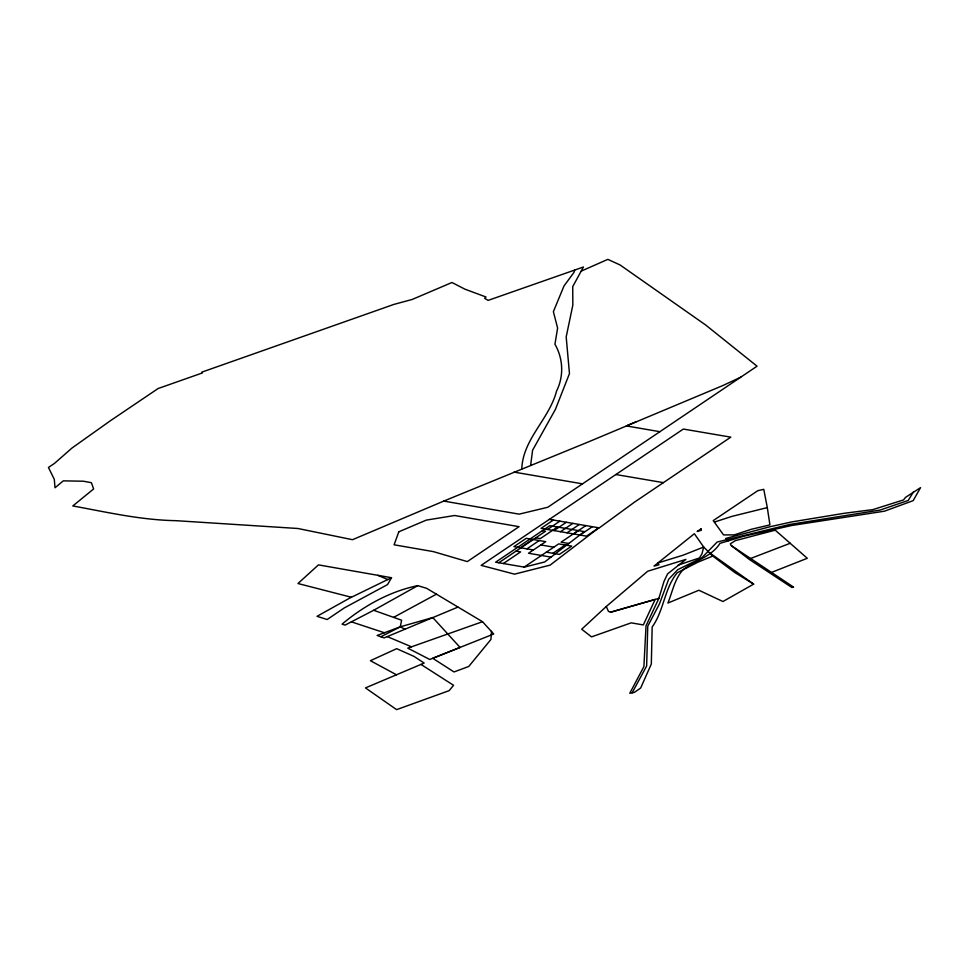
<?xml version="1.0" encoding="UTF-8"?>
<svg xmlns="http://www.w3.org/2000/svg" width="969" height="969" viewBox="0 0 969 969"><rect width="100%" height="100%" fill="white"/><g stroke="black" fill="none" stroke-linecap="round" stroke-linejoin="round"><path stroke-width="1.45" d="M491.513 631.34L490.944 639.455L468.754 666.466L454.013 671.953L432.731 658.29L493.73 634.005L482.514 621.71L426.578 588.304L417.784 585.639C389.938 591.344 363.787 605.855 342.081 624.145L345.121 625.09L373.659 610.288L417.784 585.639M530.637 465.29L532.599 450.21L555.419 409.378L569.469 373.586L566.187 336.921L572.836 305.102L572.727 286.642L583.423 266.996L488.11 300.39L484.657 298.295L486.002 296.998L464.817 289.125L451.966 282.5L412.225 299.445L393.935 304.399L201.734 372.181L202.412 372.932L158.129 388.521L110.623 420.582L72.057 447.981L54.458 463.412L48.45 467.458L54.3 479.352L55.015 487.782L63.288 480.854L83.491 481.218L91.389 482.707L93.63 488.957L72.808 505.939C106.978 512.201 140.832 520.038 175.801 520.668L297.895 528.493L352.51 539.697L443.778 501.082L587.917 442.118L723.177 385.408L740.788 377.159M521.794 468.935C522.812 439.005 549.338 419.129 556.569 391.04C564.019 376.117 563.183 358.639 554.946 344.225L557.611 328.055L553.372 311.667L564.019 285.94L573.975 272.386L574.714 270.048M380.878 636.766L400.294 626.822L401.602 620.208L373.659 610.288M727.913 541.077L725.672 538.461L770.21 526.688L791.77 521.916L844.132 513.304L872.79 509.633L903.544 499.919L905.409 497.46L920.55 487.637L913.161 500.646L884.54 511.172L791.879 525.464L743.562 536.257L719.991 543.355C711.331 557.018 695.294 560.239 683.327 569.53C674.581 578.699 672.571 591.684 667.907 603.033L698.879 590.242L722.947 601.519L753.664 584.113L734.623 572.425L712.76 556.073L698.092 562.093L677.295 572.727C664.286 588.413 664.128 610.313 652.161 627.004L651.325 663.995L640.666 688.026L634.332 692.411L629.777 693.247L643.9 666.611L646.02 625.792L658.872 598.37L664.007 581.376L667.593 573.866L685.895 559.416L647.68 571.25L606.279 606.497L581.703 629.232L591.538 636.887L631.194 622.849L643.331 624.932L655.165 599.436L610.555 612.226L608.423 611.318L606.279 606.497M632.139 692.811L646.638 666.042L647.752 626.204L659.501 603.796L668.658 579.28L677.779 569.651L701.713 557.926L717.145 542.034L789.856 524.435L880.143 510.057L908.219 500.452L913.379 492.01M391.512 577.718L387.527 584.598L344.322 607.902L327.147 619.53L317.033 616.308L349.942 597.982L391.512 577.718L318.462 564.879L297.967 583.52L351.42 597.267M553.372 520.038L541.053 528.347L586.475 536.148L598.806 527.839L550.126 565.121L514.527 574.157L481.157 565.363L683.327 429.049L730.796 437.152L634.538 502.112L599.29 527.887L549.411 519.36M520.426 547.739L532.744 539.43M547.533 529.462L559.864 521.152M498.805 562.747L545.547 531.23L542.374 530.685M503.347 563.534L520.607 551.894L516.065 551.119M557.538 527.003L540.327 538.607L535.772 537.819M526.918 548.854L539.236 540.545M554.026 530.576L566.356 522.267M560.518 531.69L572.849 523.381M567.01 532.805L579.329 524.495M524.12 567.095L558.713 543.888L571.686 546.116L559.367 554.413L546.383 552.197M578.311 530.564L561.099 542.168L568.791 543.488M573.503 533.919L585.821 525.61M552.875 553.299L565.193 545.002M579.995 535.033L592.313 526.724M393.62 617.362L436.559 594.106M581.279 271.09L607.854 259.365L620.051 264.949L705.577 324.93L757.055 366.197L547.764 507.272L519.142 514.151L443.778 501.082M636.039 421.781L626.277 425.912L659.877 431.702M482.514 621.71L407.779 648.14L429.776 659.477L460.081 647.449L432.78 617.556L400.294 626.822L377.123 635.47L384.172 637.905L457.937 607.103M772.136 572.17L807.286 558.277L775.212 530.164L735.229 540.678L730.323 543.863L731.377 545.668L749.255 559.392L791.939 587.541L793.587 587.117L731.377 545.668M750.805 558.398L790.268 543.258M678.118 565.109L699.473 557.95L701.992 553.796L703.676 547.025L694.361 533.713L654.014 566.09L658.944 564.794L657.927 562.953L683.169 555.164L703.676 547.025L712.76 556.073M714.698 521.976L731.849 516.404L767.303 507.611L763.778 489.333L757.77 490.702L713.22 520.619L723.577 534.924L734.284 534.876L751.205 529.316L769.931 524.895L767.303 507.611M610.555 612.226L658.872 598.37M615.884 474.531L663.402 482.647M514.067 472.109L582.514 483.846M540.847 544.953L553.82 547.17M533.398 549.968L513.933 546.625L526.252 538.316L545.729 541.659L528.517 553.251L551.01 557.114M351.384 621.844L384.414 632.757M387.309 636.609L411.534 646.82M377.849 575.32L387.854 579.571M400.294 626.822L405.006 629.281M396.478 674.775L370.4 660.701L396.66 648.673L413.908 656.352L424.18 663.062L365.458 687.905L396.612 709.635L449.156 690.643L453.565 685.301L420.97 664.419M710.422 553.384L753.664 584.113M398.828 531.787L394.08 544.796L433.361 551.615L467.312 561.596L519.045 526.676L454.594 515.508L426.324 520.111L398.828 531.787M584.319 531.606L544.687 561.972L524.314 567.131L495.607 562.202L549.811 525.683L584.319 531.606M701.011 528.892L697.135 531.509L701.386 530.249L701.011 528.892"/></g></svg>
